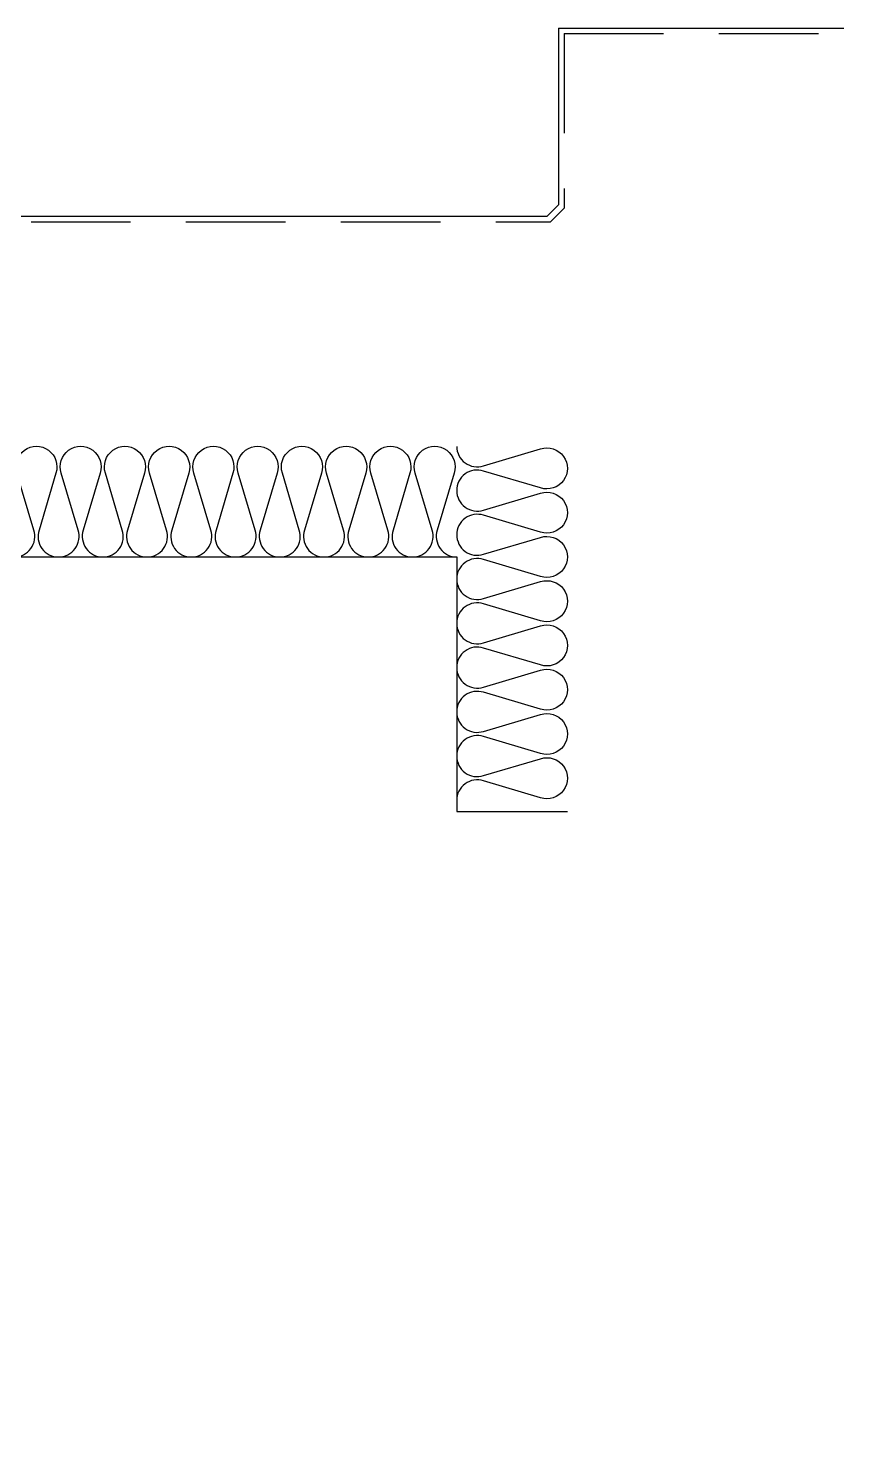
# Model space of a CAD drawing. Header units: millimetres. Extents: x 19868 to 801382, y -4805 to 85279.
# Drawn here: x 579051 to 579788, y 42318 to 43587 of the extents above; entities that cross this region are included whole.
import ezdxf

# ---------------------------------------------------------------- set-up
doc = ezdxf.new("R2010")
doc.units = ezdxf.units.MM
doc.header["$LTSCALE"] = 250
doc.linetypes.add('HID', pattern=[2.8, 1.8, -1])
for name, color, linetype in [('A-FIN-8', 8, 'Continuous'), ('A-WP', 1, 'HID'), ('ISL', 251, 'Continuous')]:
    doc.layers.add(name, color=color, linetype=linetype)

msp = doc.modelspace()

# ---------------------------------------------------------------- linework, layer by layer
at = {"layer": 'A-FIN-8'}
for p, q in [((579530.2, 43586.9, 0), (579530.2, 43427.1)), ((579530.2, 43586.9, 0), (579788.2, 43586.9, 0)), ((579520, 43416.9), (579530.2, 43427.1)), ((575556.4, 43416.9), (579520, 43416.9))]:
    msp.add_line(p, q, dxfattribs=at)
at = {"layer": 'A-WP', "ltscale": 0.2}
for p, q in [((579535.2, 43581.9, 0), (579535.2, 43424.1)), ((579535.2, 43581.9, 0), (579788.2, 43581.9, 0)), ((579523.1, 43411.9), (579535.2, 43424.1)), ((575553.4, 43411.9), (579523.1, 43411.9))]:
    msp.add_line(p, q, dxfattribs=at)
at = {"layer": 'ISL'}
msp.add_lwpolyline([(558888.2, 34478.9), (558888.2, 42128.9), (559638.2, 42128.9), (559638.2, 43248.9), (569638.2, 43248.9), (569638.2, 42328.9), (570638.2, 42328.9), (570638.2, 43248.9), (574638.2, 43248.9), (574638.2, 42328.9), (575638.2, 42328.9), (575638.2, 43108.9), (579438.2, 43108.9), (579438.2, 42878.9), (579538.2, 42878.9)], dxfattribs=at)
for points in [[(579038.2, 43108.9, 0.509267), (579055.9, 43133.2), (579040.6, 43184.7, -1.372593), (579075.9, 43184.7), (579060.6, 43133.2, 0.509267), (579078.2, 43108.9, 0.509267), (579095.9, 43133.2), (579080.6, 43184.7, -1.372593), (579115.9, 43184.7), (579100.6, 43133.2, 0.509267), (579118.2, 43108.9, 0.509267), (579135.9, 43133.2), (579120.6, 43184.7, -1.372593), (579155.9, 43184.7), (579140.6, 43133.2, 0.509267), (579158.2, 43108.9, 0.509267), (579175.9, 43133.2), (579160.6, 43184.7, -1.372593), (579195.9, 43184.7), (579180.6, 43133.2, 0.509267), (579198.2, 43108.9, 0.509267), (579215.9, 43133.2), (579200.6, 43184.7, -1.372593), (579235.9, 43184.7), (579220.6, 43133.2, 0.509267), (579238.2, 43108.9, 0.509267), (579255.9, 43133.2), (579240.6, 43184.7, -1.372593), (579275.9, 43184.7), (579260.6, 43133.2, 0.509267), (579278.2, 43108.9, 0.509267), (579295.9, 43133.2), (579280.6, 43184.7, -1.372593), (579315.9, 43184.7), (579300.6, 43133.2, 0.509267), (579318.2, 43108.9, 0.509267), (579335.9, 43133.2), (579320.6, 43184.7, -1.372593), (579355.9, 43184.7), (579340.6, 43133.2, 0.509267), (579358.2, 43108.9, 0.509267), (579375.9, 43133.2), (579360.6, 43184.7, -1.372593), (579395.9, 43184.7), (579380.6, 43133.2, 0.509267), (579398.2, 43108.9, 0.509267), (579415.9, 43133.2), (579400.6, 43184.7, -1.372593), (579435.9, 43184.7), (579420.6, 43133.2, 0.508927), (579438.2, 43108.9, 0.508927)], [(579438.2, 43208.9, 0.00027), (579438.2, 43208.9, 0.509267), (579462.4, 43191.3), (579514, 43206.6, -1.372593), (579514, 43171.3), (579462.4, 43186.6, 0.509267), (579438.2, 43168.9, 0.509267), (579462.4, 43151.3), (579514, 43166.6, -1.372593), (579514, 43131.3), (579462.4, 43146.6, 0.509267), (579438.2, 43128.9, 0.509267), (579462.4, 43111.3), (579514, 43126.6, -1.372593), (579514, 43091.3), (579462.4, 43106.6, 0.509267), (579438.2, 43088.9, 0.509267), (579462.4, 43071.3), (579514, 43086.6, -1.372593), (579514, 43051.3), (579462.4, 43066.6, 0.509267), (579438.2, 43048.9, 0.509267), (579462.4, 43031.3), (579514, 43046.6, -1.372593), (579514, 43011.3), (579462.4, 43026.6, 0.509267), (579438.2, 43008.9, 0.509267), (579462.4, 42991.3), (579514, 43006.6, -1.372593), (579514, 42971.3), (579462.4, 42986.6, 0.509267), (579438.2, 42968.9, 0.509267), (579462.4, 42951.3), (579514, 42966.6, -1.372593), (579514, 42931.3), (579462.4, 42946.6, 0.509267), (579438.2, 42928.9, 0.509267), (579462.4, 42911.3), (579514, 42926.6, -1.372593), (579514, 42891.3), (579462.4, 42906.6, 0.509267), (579438.2, 42888.9)], [(579518.2, 43108.9, 0.000225), (579518.2, 43108.9)]]:
    msp.add_lwpolyline(points, format="xyb", dxfattribs=at)

doc.saveas('drawing.dxf')
